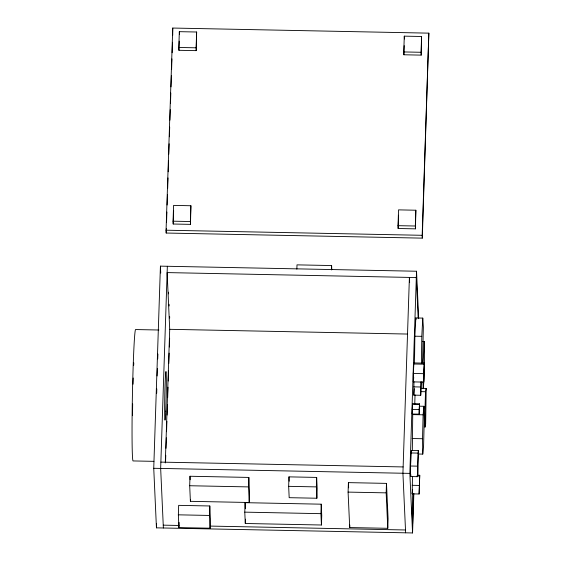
<?xml version="1.0" encoding="UTF-8"?>
<svg xmlns="http://www.w3.org/2000/svg" width="561" height="561" viewBox="0 0 561 561"><rect width="100%" height="100%" fill="white"/><g stroke="black" fill="none" stroke-linecap="round" stroke-linejoin="round"><path stroke-width="0.84" d="M414.488 363.374L414.874 336.2L415.848 317.961L422.77 318.101L423.359 327.028L422.517 362.89M421.416 363.514L421.795 336.341L422.77 318.101M423.162 362.939L424.235 341.565L422.503 341.53M412.328 450.483L412.728 414.607L423.113 414.817L423.948 406.283L419.621 406.199M418.436 454.024L422.763 454.108L422.524 438.73L423.113 414.817M410.554 466.016L411.402 450.434L418.324 450.574L417.98 474.157L417.531 476.682L410.61 476.541L410.554 466.016L417.475 466.149L417.531 476.682M414.747 404.186L415.035 394.902M417.475 466.149L418.324 450.574M426.192 388.422L425.526 391.732L424.922 411.143L424.986 427.258L425.652 423.948L426.192 388.422L421.002 388.324M413.85 493.61L412.552 532.95L156.442 527.852L153.742 468.288L160.425 266.138L416.528 271.236L418.688 318.711M166.063 230.206L172.746 28.05L428.849 33.148L422.3 238.137L166.189 233.039L166.063 230.206L422.167 235.304L422.3 238.137M156.442 527.852L156.589 523.476M166.189 233.039L166.337 228.664M166.54 222.535L166.883 212.037M167.115 205.038L167.466 194.534M167.669 188.405L168.012 177.907M168.216 171.778L168.595 160.404M168.798 154.275L169.142 143.777M169.373 136.779L169.695 127.151M169.927 120.145L170.271 109.647M170.474 103.519L170.817 93.021M171.021 86.892L171.4 75.518M171.603 69.389L171.947 58.891M172.15 52.762L172.5 42.264M172.732 35.259L172.746 28.05M167.346 266.272L160.663 468.428L163.37 527.985M173.061 221.188L173.587 205.396L190.894 205.74L190.495 224.365L173.195 224.021L173.061 221.188L190.368 221.532L190.495 224.365M178.805 47.461L179.331 31.668L196.638 32.012L196.238 50.644L178.938 50.301L178.805 47.461L196.112 47.804L196.238 50.644M165.292 462.937L169.71 329.314L167.136 272.59L416.318 277.555L418.162 318.122M173.195 224.021L173.637 210.726M178.938 50.301L179.239 41.156M165.537 462.285L165.768 455.294M166 448.309L166.351 437.825M166.547 431.718L166.898 421.234M167.101 415.119L167.444 404.642M167.676 397.651L168.019 387.174M168.223 381.059L168.573 370.583M168.805 363.591L169.149 353.114M169.352 347L169.639 338.269M178.349 514.83L178.664 505.356L209.807 505.973L210.389 518.736L210.073 528.21L178.931 527.592L178.349 514.83L209.498 515.447L210.073 528.21M178.931 527.592L179.099 522.424M190.368 221.532L190.894 205.74M196.112 47.804L196.638 32.012M189.688 485.735L190.004 476.254L248.839 477.425L249.547 493.028L249.231 502.502L190.396 501.331L189.688 485.735L248.523 486.906L249.231 502.502M190.396 501.331L190.452 499.606M209.498 515.447L209.807 505.973M244.778 512.144L245.087 502.67L321.229 504.185L321.741 515.531L321.432 525.005L245.29 523.49L244.778 512.144L320.913 513.666L321.432 525.005M245.29 523.49L245.43 519.184M248.523 486.906L248.839 477.425M288.663 486.338L288.978 476.864L316.663 477.418L317.182 488.764L316.867 498.238L289.181 497.684L288.663 486.338L316.355 486.892L316.867 498.238M296.853 269.168L297 264.862L331.607 265.549L331.796 269.806M316.355 486.892L316.663 477.418M320.913 513.666L321.229 504.185M331.467 269.862L331.607 265.549M348.093 492.102L348.409 482.628L386.48 483.386L388.086 518.834L387.777 528.315L349.706 527.557L348.093 492.102L386.164 492.86L387.777 528.315M349.706 527.557L349.791 524.97M386.164 492.86L386.48 483.386M398.022 225.669L398.541 209.87L415.848 210.221L415.456 228.846L398.149 228.502L398.022 225.669L415.329 226.013L415.456 228.846M403.766 51.942L404.285 36.149L421.592 36.493L421.199 55.125L403.892 54.775L403.766 51.942L421.073 52.285L421.199 55.125M398.149 228.502L398.591 215.207M403.892 54.775L404.201 45.637M415.329 226.013L415.848 210.221M421.073 52.285L421.592 36.493M412.552 532.95L409.846 473.386L416.528 271.236M413.296 373.465L413.934 362.939L424.319 363.142L423.695 382.097L413.31 381.894L413.296 373.465L423.681 373.675L423.695 382.097M412.244 409.432L412.587 403.696L419.509 403.836L419.172 414.151L412.251 414.018L412.244 409.432L419.165 409.565L419.172 414.151M413.745 377.392L413.31 381.894M421.36 381.915L420.729 395.274L413.808 395.133L413.955 381.634M414.306 388.612L413.808 395.133M412.749 493.343L412.118 512.452L412.63 523.799L413.639 493.392M422.167 235.304L428.849 33.148M419.165 409.565L419.509 403.836M420.729 395.274L420.876 381.775M423.681 373.675L424.319 363.142M418.015 475.244L419.74 475.279L419.109 494.003L412.188 493.869L412.475 476.78M412.623 489.676L412.188 493.869M419.109 494.003L419.74 475.279M423.331 388.282L424.053 378.977L424.572 354.776L424.235 341.565M422.763 454.108L423.597 445.574L424.193 421.662L423.948 406.283M410.61 476.541L410.911 474.858M412.251 414.018L412.594 406.753M169.71 329.314L407.602 334.054M158.917 330.015L135.552 329.552A65.798 1.928 -88.9 0 0 132.354 398.745A65.798 1.928 -88.9 0 0 133.146 460.939L153.91 461.345M414.874 336.2L421.795 336.341M413.611 363.991L423.997 364.201M413.787 386.859L420.708 386.999M421.199 391.641L425.526 391.732M412.412 404.271L419.333 404.404M412.139 438.52L422.524 438.73M410.954 452.958L417.875 453.099M160.874 462.11L403.135 466.934M153.742 468.288L409.846 473.386M416.83 476.016L419.425 476.065M412.181 485.293L419.109 485.433M163.237 525.152L178.98 525.468M210.466 526.092L405.498 529.977M415.848 317.961L415.953 319.588M404.285 36.149L404.418 38.982M409.635 282.653L409.397 277.415L402.924 473.253L405.631 532.81M348.409 482.628L348.647 487.811M288.978 476.864L289.174 481.226M245.087 502.67L245.367 508.778M179.331 31.668L179.457 34.509M190.004 476.254L190.158 479.725M168.524 292.169L168.602 293.894M169.071 304.258L169.149 305.983M169.618 316.341L169.695 318.066M160.425 266.138L160.741 273.039M422.987 381.718L423.155 388.324M411.402 450.434L411.416 453.674M156.701 393.212A65.798 1.928 -88.9 0 1 156.792 388.899M157.129 375.982A65.798 1.928 -88.9 0 1 157.368 368.346M157.711 358.935A65.798 1.928 -88.9 0 1 157.914 354.04M132.529 415.694A52.453 1.536 -88.9 0 1 132.662 403.948M133.069 384.194A52.453 1.536 -88.9 0 1 133.238 378.002M133.686 365.232A52.453 1.536 -88.9 0 1 133.784 362.876M165.747 411.178A24.242 0.708 -88.9 0 0 166.084 371.936A24.242 0.708 -88.9 0 0 164.661 404.481A24.242 0.708 -88.9 0 0 165.747 411.178"/></g></svg>
